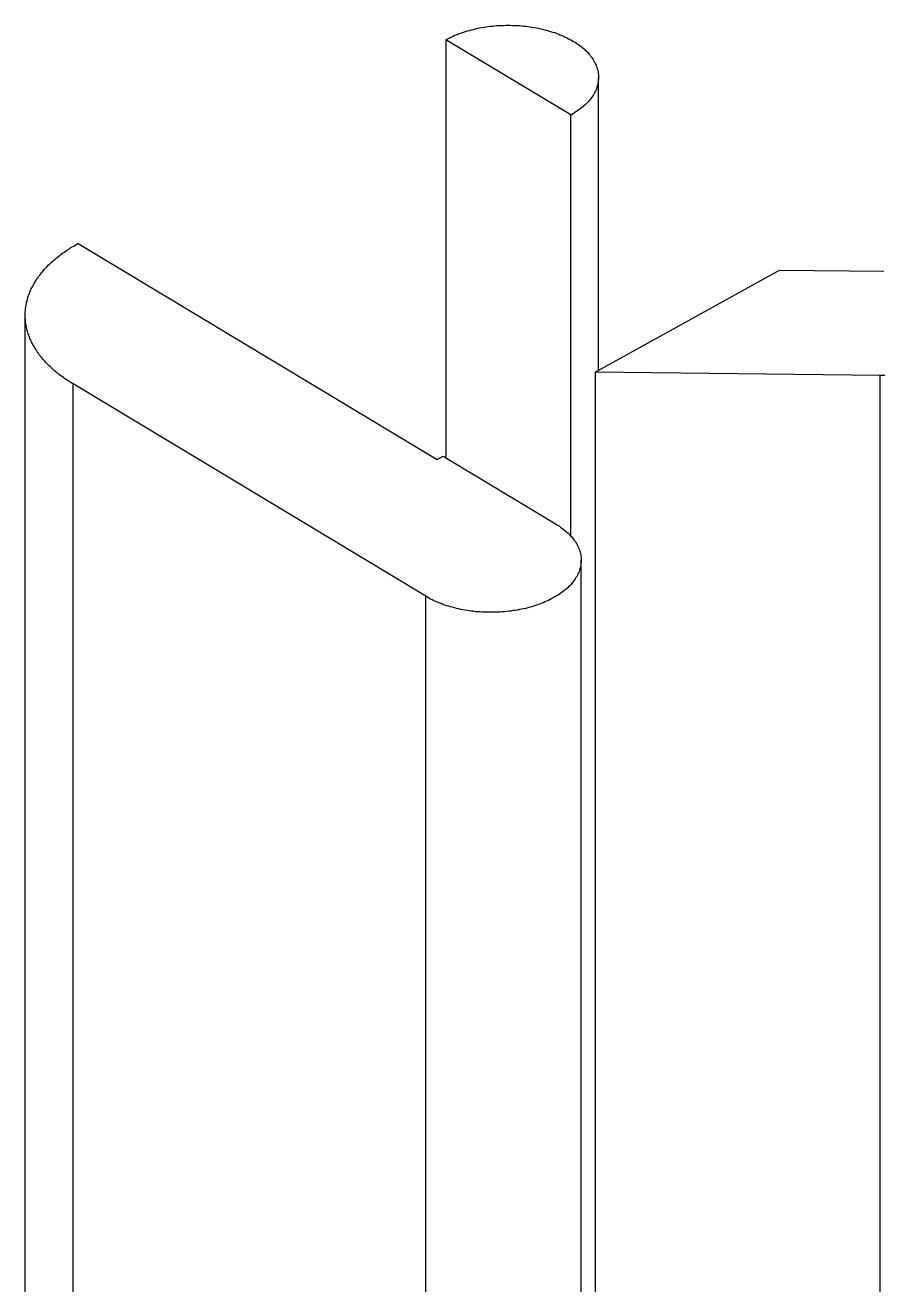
# Model space of a CAD drawing. Extents: x 2.5 to 24.6, y 0.9 to 36.2.
# Drawn here: x 23.088 to 23.502, y 24.661 to 25.268 of the extents above; entities that cross this region are included whole.
import ezdxf

# ---------------------------------------------------------------- set-up
doc = ezdxf.new("R2010")
doc.units = 0
doc.layers.get('0').update_dxf_attribs({"linetype": 'CONTINUOUS'})
doc.layers.add('RAILS', color=254, linetype='CONTINUOUS')

# ---------------------------------------------------------------- blocks, each defined once
blk = doc.blocks.new('A$C41153C96')
at = {"color": 0, "linetype": 'CONTINUOUS', "extrusion": (1e-16, 0.816497, 0.57735)}
for p, q in [((16.52775, 18.67893), (16.46752, 18.71518)), ((16.46752, 18.71518), (16.46752, 18.51375)), ((16.54113, 18.55594), (16.54113, 18.69705)), ((16.52775, 18.47608), (16.52775, 18.67893)), ((16.29035, 18.61706), (16.4634, 18.5129)), ((16.53953, 18.55505), (16.62832, 18.60422)), ((16.62832, 18.60422), (16.67858, 18.60362)), ((16.2648, 17.80292), (16.2648, 18.58248)), ((16.67676, 18.5534), (16.53953, 18.55505)), ((16.53953, 18.55505), (16.53953, 17.95506)), ((16.45784, 18.44702), (16.2879, 18.54931)), ((16.2879, 17.81571), (16.2879, 18.54931)), ((16.67676, 18.03105), (16.67676, 18.5534)), ((16.4634, 18.5129), (16.46629, 18.51449)), ((16.46629, 18.51449), (16.52063, 18.48179)), ((16.53273, 17.95129), (16.53273, 18.4644)), ((16.45784, 17.90982), (16.45784, 18.44702))]:
    blk.add_line(p, q, dxfattribs=at)
at = {"color": 0, "linetype": 'CONTINUOUS'}
for points in [[(16.4675, 18.7152, 0), (16.4683, 18.7156, 0), (16.4691, 18.716, 0), (16.4699, 18.7164, 0), (16.4707, 18.7168, 0), (16.4716, 18.7172, 0), (16.4725, 18.7175, 0), (16.4733, 18.7179, 0), (16.4742, 18.7182, 0), (16.4751, 18.7185, 0), (16.4761, 18.7189, 0), (16.477, 18.7192, 0), (16.4779, 18.7194, 0), (16.4789, 18.7197, 0), (16.4799, 18.72, 0), (16.4808, 18.7202, 0), (16.4818, 18.7205, 0), (16.4828, 18.7207, 0), (16.4838, 18.7209, 0), (16.4849, 18.7211, 0), (16.4859, 18.7212, 0), (16.4869, 18.7214, 0), (16.4879, 18.7215, 0), (16.489, 18.7217, 0), (16.49, 18.7218, 0), (16.4911, 18.7219, 0), (16.4921, 18.722, 0), (16.4932, 18.722, 0), (16.4943, 18.7221, 0), (16.4953, 18.7221, 0), (16.4964, 18.7222, 0), (16.4975, 18.7222, 0), (16.4985, 18.7222, 0), (16.4996, 18.7221, 0), (16.5007, 18.7221, 0), (16.5017, 18.7221, 0), (16.5028, 18.722, 0), (16.5039, 18.7219, 0), (16.5049, 18.7218, 0), (16.506, 18.7217, 0), (16.507, 18.7216, 0), (16.508, 18.7214, 0), (16.5091, 18.7213, 0), (16.5101, 18.7211, 0), (16.5111, 18.7209, 0), (16.5121, 18.7207, 0), (16.5131, 18.7205, 0), (16.5141, 18.7203, 0), (16.5151, 18.72, 0), (16.5161, 18.7198, 0), (16.517, 18.7195, 0), (16.518, 18.7192, 0), (16.5189, 18.7189, 0), (16.5199, 18.7186, 0), (16.5208, 18.7183, 0), (16.5217, 18.718, 0), (16.5225, 18.7176, 0), (16.5234, 18.7173, 0), (16.5243, 18.7169, 0), (16.5251, 18.7165, 0), (16.5259, 18.7161, 0), (16.5267, 18.7157, 0), (16.5275, 18.7153, 0), (16.5283, 18.7149, 0), (16.529, 18.7144, 0), (16.5298, 18.714, 0), (16.5305, 18.7135, 0), (16.5312, 18.7131, 0), (16.5318, 18.7126, 0), (16.5325, 18.7121, 0), (16.5331, 18.7116, 0), (16.5337, 18.7111, 0), (16.5343, 18.7106, 0), (16.5349, 18.71, 0), (16.5354, 18.7095, 0), (16.5359, 18.709, 0), (16.5364, 18.7084, 0), (16.5369, 18.7079, 0), (16.5373, 18.7073, 0), (16.5378, 18.7067, 0), (16.5382, 18.7062, 0), (16.5385, 18.7056, 0), (16.5389, 18.705, 0), (16.5392, 18.7044, 0), (16.5395, 18.7038, 0), (16.5398, 18.7032, 0), (16.54, 18.7026, 0), (16.5403, 18.702, 0), (16.5405, 18.7014, 0), (16.5406, 18.7008, 0), (16.5408, 18.7002, 0), (16.5409, 18.6996, 0), (16.541, 18.699, 0), (16.5411, 18.6984, 0), (16.5411, 18.6978, 0), (16.5411, 18.6971, 0), (16.5411, 18.6965, 0), (16.5411, 18.6959, 0), (16.541, 18.6953, 0), (16.5409, 18.6947, 0), (16.5408, 18.6941, 0), (16.5407, 18.6935, 0), (16.5405, 18.6929, 0), (16.5403, 18.6922, 0), (16.5401, 18.6916, 0), (16.5399, 18.691, 0), (16.5396, 18.6904, 0), (16.5393, 18.6899, 0), (16.539, 18.6893, 0), (16.5386, 18.6887, 0), (16.5383, 18.6881, 0), (16.5379, 18.6875, 0), (16.5375, 18.687, 0), (16.537, 18.6864, 0), (16.5366, 18.6858, 0), (16.5361, 18.6853, 0), (16.5356, 18.6848, 0), (16.535, 18.6842, 0), (16.5345, 18.6837, 0), (16.5339, 18.6832, 0), (16.5333, 18.6827, 0), (16.5327, 18.6822, 0), (16.532, 18.6817, 0), (16.5314, 18.6812, 0), (16.5307, 18.6807, 0), (16.53, 18.6803, 0), (16.5292, 18.6798, 0), (16.5285, 18.6794, 0), (16.5277, 18.6789, 0)], [(16.2879, 18.5493, 0), (16.2872, 18.5497, 0), (16.2865, 18.5502, 0), (16.2858, 18.5506, 0), (16.2852, 18.551, 0), (16.2845, 18.5515, 0), (16.2838, 18.5519, 0), (16.2832, 18.5524, 0), (16.2826, 18.5529, 0), (16.2819, 18.5533, 0), (16.2813, 18.5538, 0), (16.2807, 18.5543, 0), (16.2801, 18.5547, 0), (16.2795, 18.5552, 0), (16.279, 18.5557, 0), (16.2784, 18.5562, 0), (16.2778, 18.5567, 0), (16.2773, 18.5572, 0), (16.2768, 18.5577, 0), (16.2762, 18.5582, 0), (16.2757, 18.5587, 0), (16.2752, 18.5592, 0), (16.2747, 18.5597, 0), (16.2743, 18.5603, 0), (16.2738, 18.5608, 0), (16.2733, 18.5613, 0), (16.2729, 18.5618, 0), (16.2725, 18.5624, 0), (16.272, 18.5629, 0), (16.2716, 18.5634, 0), (16.2712, 18.564, 0), (16.2708, 18.5645, 0), (16.2705, 18.5651, 0), (16.2701, 18.5656, 0), (16.2698, 18.5662, 0), (16.2694, 18.5667, 0), (16.2691, 18.5673, 0), (16.2688, 18.5678, 0), (16.2685, 18.5684, 0), (16.2682, 18.569, 0), (16.2679, 18.5695, 0), (16.2676, 18.5701, 0), (16.2674, 18.5707, 0), (16.2671, 18.5712, 0), (16.2669, 18.5718, 0), (16.2667, 18.5724, 0), (16.2665, 18.573, 0), (16.2663, 18.5735, 0), (16.2661, 18.5741, 0), (16.2659, 18.5747, 0), (16.2657, 18.5753, 0), (16.2656, 18.5759, 0), (16.2655, 18.5764, 0), (16.2653, 18.577, 0), (16.2652, 18.5776, 0), (16.2651, 18.5782, 0), (16.265, 18.5788, 0), (16.265, 18.5794, 0), (16.2649, 18.58, 0), (16.2649, 18.5805, 0), (16.2648, 18.5811, 0), (16.2648, 18.5817, 0), (16.2648, 18.5823, 0), (16.2648, 18.5829, 0), (16.2648, 18.5835, 0), (16.2648, 18.5841, 0), (16.2649, 18.5847, 0), (16.2649, 18.5852, 0), (16.265, 18.5858, 0), (16.2651, 18.5864, 0), (16.2652, 18.587, 0), (16.2653, 18.5876, 0), (16.2654, 18.5882, 0), (16.2655, 18.5888, 0), (16.2657, 18.5893, 0), (16.2658, 18.5899, 0), (16.266, 18.5905, 0), (16.2661, 18.5911, 0), (16.2663, 18.5917, 0), (16.2665, 18.5922, 0), (16.2668, 18.5928, 0), (16.267, 18.5934, 0), (16.2672, 18.594, 0), (16.2675, 18.5945, 0), (16.2677, 18.5951, 0), (16.268, 18.5957, 0), (16.2683, 18.5962, 0), (16.2686, 18.5968, 0), (16.2689, 18.5973, 0), (16.2692, 18.5979, 0), (16.2696, 18.5985, 0), (16.2699, 18.599, 0), (16.2703, 18.5996, 0), (16.2706, 18.6001, 0), (16.271, 18.6007, 0), (16.2714, 18.6012, 0), (16.2718, 18.6017, 0), (16.2722, 18.6023, 0), (16.2726, 18.6028, 0), (16.2731, 18.6033, 0), (16.2735, 18.6039, 0), (16.274, 18.6044, 0), (16.2745, 18.6049, 0), (16.2749, 18.6054, 0), (16.2754, 18.6059, 0), (16.2759, 18.6065, 0), (16.2765, 18.607, 0), (16.277, 18.6075, 0), (16.2775, 18.608, 0), (16.2781, 18.6085, 0), (16.2786, 18.609, 0), (16.2792, 18.6094, 0), (16.2798, 18.6099, 0), (16.2804, 18.6104, 0), (16.281, 18.6109, 0), (16.2816, 18.6114, 0), (16.2822, 18.6118, 0), (16.2828, 18.6123, 0), (16.2834, 18.6127, 0), (16.2841, 18.6132, 0), (16.2848, 18.6136, 0), (16.2854, 18.6141, 0), (16.2861, 18.6145, 0), (16.2868, 18.615, 0), (16.2875, 18.6154, 0), (16.2882, 18.6158, 0), (16.2889, 18.6162, 0), (16.2896, 18.6167, 0), (16.2903, 18.6171, 0)], [(16.6791, 18.5534, 0), (16.6783, 18.5534, 0), (16.6775, 18.5534, 0), (16.6768, 18.5534, 0)], [(16.5206, 18.4818, 0), (16.5214, 18.4813, 0), (16.5221, 18.4809, 0), (16.5228, 18.4804, 0), (16.5234, 18.4799, 0), (16.5241, 18.4794, 0), (16.5247, 18.4789, 0), (16.5253, 18.4784, 0), (16.5259, 18.4779, 0), (16.5265, 18.4774, 0), (16.527, 18.4769, 0), (16.5275, 18.4763, 0), (16.528, 18.4758, 0), (16.5285, 18.4752, 0), (16.5289, 18.4747, 0), (16.5294, 18.4741, 0), (16.5298, 18.4735, 0), (16.5301, 18.4729, 0), (16.5305, 18.4724, 0), (16.5308, 18.4718, 0), (16.5311, 18.4712, 0), (16.5314, 18.4706, 0), (16.5316, 18.47, 0), (16.5319, 18.4694, 0), (16.5321, 18.4688, 0), (16.5322, 18.4682, 0), (16.5324, 18.4676, 0), (16.5325, 18.467, 0), (16.5326, 18.4663, 0), (16.5327, 18.4657, 0), (16.5327, 18.4651, 0), (16.5327, 18.4645, 0), (16.5327, 18.4639, 0), (16.5327, 18.4633, 0), (16.5326, 18.4626, 0), (16.5325, 18.462, 0), (16.5324, 18.4614, 0), (16.5323, 18.4608, 0), (16.5321, 18.4602, 0), (16.5319, 18.4596, 0), (16.5317, 18.459, 0), (16.5315, 18.4584, 0), (16.5312, 18.4578, 0), (16.5309, 18.4572, 0), (16.5306, 18.4566, 0), (16.5302, 18.456, 0), (16.5299, 18.4554, 0), (16.5295, 18.4549, 0), (16.5291, 18.4543, 0), (16.5286, 18.4537, 0), (16.5282, 18.4532, 0), (16.5277, 18.4526, 0), (16.5272, 18.4521, 0), (16.5266, 18.4516, 0), (16.5261, 18.451, 0), (16.5255, 18.4505, 0), (16.5249, 18.45, 0), (16.5243, 18.4495, 0), (16.5236, 18.449, 0), (16.523, 18.4485, 0), (16.5223, 18.4481, 0), (16.5216, 18.4476, 0), (16.5208, 18.4472, 0), (16.5201, 18.4467, 0), (16.5193, 18.4463, 0), (16.5186, 18.4459, 0), (16.5178, 18.4454, 0), (16.517, 18.445, 0), (16.5161, 18.4447, 0), (16.5153, 18.4443, 0), (16.5144, 18.4439, 0), (16.5135, 18.4436, 0), (16.5126, 18.4432, 0), (16.5117, 18.4429, 0), (16.5108, 18.4426, 0), (16.5099, 18.4423, 0), (16.5089, 18.442, 0), (16.508, 18.4417, 0), (16.507, 18.4415, 0), (16.506, 18.4412, 0), (16.505, 18.441, 0), (16.504, 18.4408, 0), (16.503, 18.4406, 0), (16.502, 18.4404, 0), (16.501, 18.4402, 0), (16.5, 18.4401, 0), (16.4989, 18.4399, 0), (16.4979, 18.4398, 0), (16.4968, 18.4397, 0), (16.4958, 18.4396, 0), (16.4947, 18.4395, 0), (16.4937, 18.4394, 0), (16.4926, 18.4394, 0), (16.4915, 18.4393, 0), (16.4905, 18.4393, 0), (16.4894, 18.4393, 0), (16.4883, 18.4393, 0), (16.4873, 18.4393, 0), (16.4862, 18.4393, 0), (16.4851, 18.4394, 0), (16.4841, 18.4395, 0), (16.483, 18.4395, 0), (16.482, 18.4396, 0), (16.4809, 18.4398, 0), (16.4799, 18.4399, 0), (16.4788, 18.44, 0), (16.4778, 18.4402, 0), (16.4768, 18.4403, 0), (16.4757, 18.4405, 0), (16.4747, 18.4407, 0), (16.4737, 18.4409, 0), (16.4727, 18.4412, 0), (16.4718, 18.4414, 0), (16.4708, 18.4417, 0), (16.4698, 18.4419, 0), (16.4689, 18.4422, 0), (16.4679, 18.4425, 0), (16.467, 18.4428, 0), (16.4661, 18.4431, 0), (16.4652, 18.4435, 0), (16.4643, 18.4438, 0), (16.4634, 18.4442, 0), (16.4626, 18.4445, 0), (16.4618, 18.4449, 0), (16.4609, 18.4453, 0), (16.4601, 18.4457, 0), (16.4594, 18.4461, 0), (16.4586, 18.4466, 0), (16.4578, 18.447, 0)]]:
    blk.add_polyline3d(points, dxfattribs=at)

msp = doc.modelspace()

# ---------------------------------------------------------------- block references
at = {"layer": 'RAILS'}
msp.add_blockref('A$C41153C96', (6.82315, 6.54603), dxfattribs=at)

doc.saveas('drawing.dxf')
